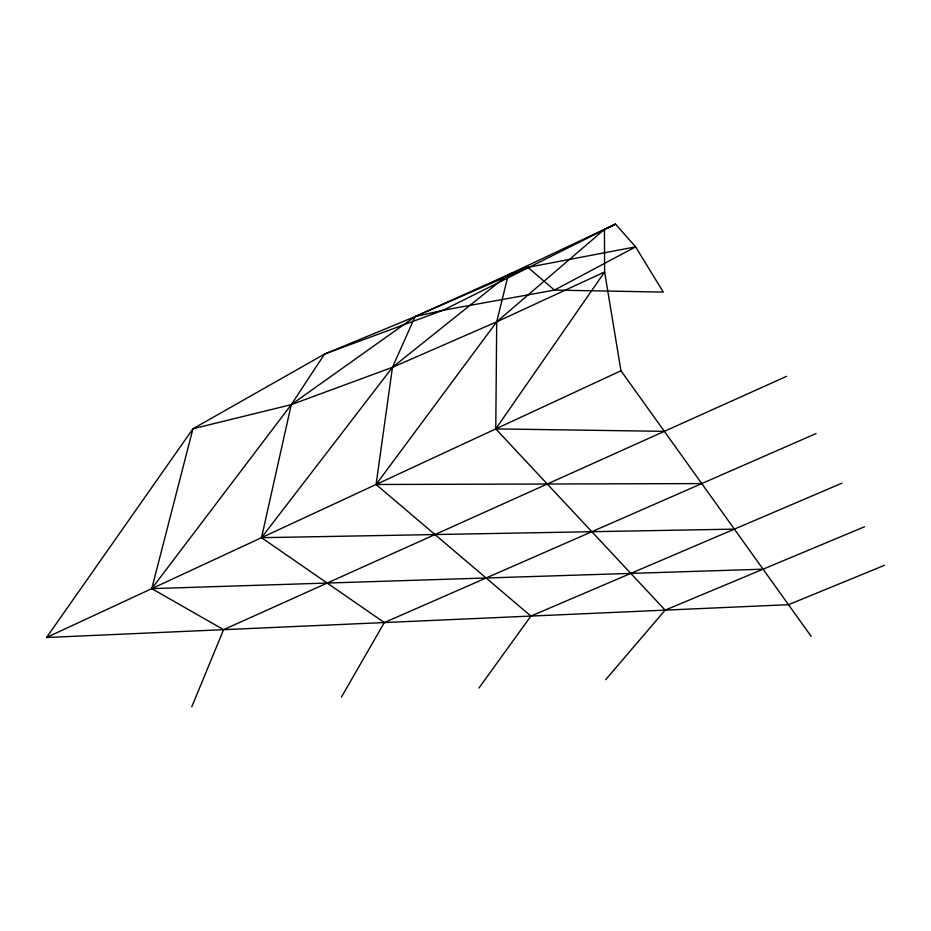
<?xml version="1.0" encoding="UTF-8"?>
<svg xmlns="http://www.w3.org/2000/svg" width="931" height="931" viewBox="0 0 931 931"><rect width="100%" height="100%" fill="white"/><g stroke="black" fill="none" stroke-linecap="round" stroke-linejoin="round"><path stroke-width="1.4" d="M884.45 565.326L788.487 604.685L46.55 637.502L192.938 428.772L324.57 354.059L415.063 316.61L443.203 310.209L554.434 290.088L663.303 292.09L635.594 246.878L615.519 224.127L508.291 274.68L496.712 321.823L495.769 428.9L665.13 610.142L864.468 526.783M191.763 706.873L223.591 629.67L786.486 376.368M341.468 697.028L384.317 622.56L816.115 433.52M478.976 687.986L530.903 616.078L841.868 483.201M605.697 679.653L665.13 610.142M223.591 629.67L151.776 588.636L291.263 404.648L324.57 354.059L443.203 310.209L615.519 224.127L604.452 229.433L496.712 321.823L376.077 484.492L530.903 616.078M763.059 569.19L151.776 588.636L192.938 428.772L291.263 404.648L415.063 316.61L527.865 267.337L554.434 290.088L635.594 246.878L527.865 267.337L508.291 274.68L392.475 367.303L261.518 537.687L384.317 622.56M46.55 637.502L620.965 370.771L604.626 271.968L604.452 229.433M508.291 274.68L415.063 316.61L392.475 367.303L376.077 484.492L701.753 483.585M734.373 529.134L261.518 537.687L291.263 404.648L392.475 367.303L496.712 321.823L604.626 271.968L495.769 428.9L664.327 431.332M620.965 370.771L811.169 636.362"/></g></svg>
